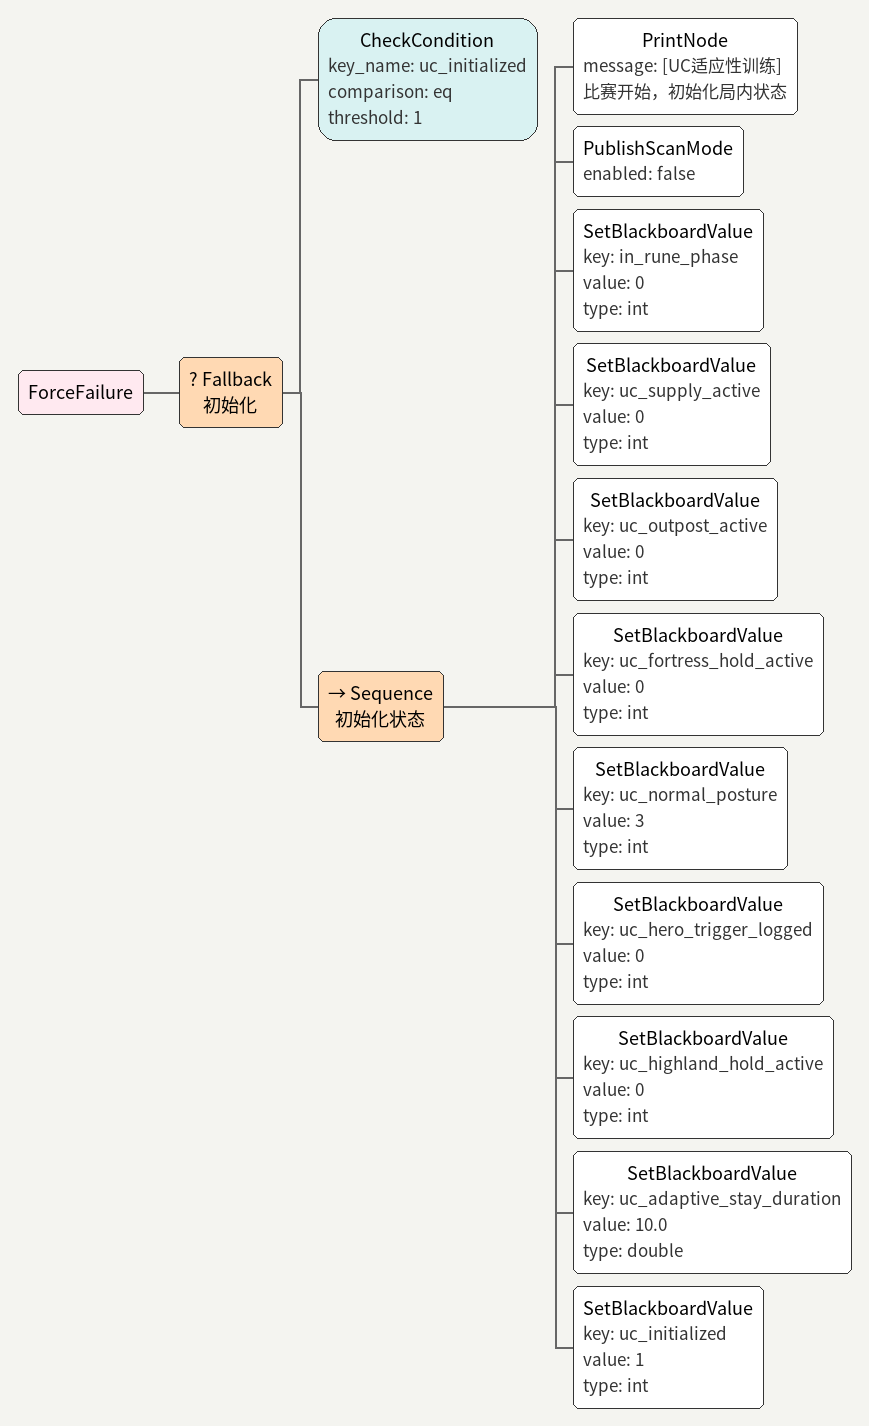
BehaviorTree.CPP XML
<ForceFailure>
  <Fallback name="初始化">
    <CheckCondition key_name="uc_initialized" comparison="eq" threshold="1"/>
    <Sequence name="初始化状态">
      <PrintNode message="[UC适应性训练] 比赛开始，初始化局内状态"/>
      <PublishScanMode enabled="false"/>
      <SetBlackboardValue key="in_rune_phase" value="0" type="int"/>
      <SetBlackboardValue key="uc_supply_active" value="0" type="int"/>
      <SetBlackboardValue key="uc_outpost_active" value="0" type="int"/>
      <SetBlackboardValue key="uc_fortress_hold_active" value="0" type="int"/>
      <SetBlackboardValue key="uc_normal_posture" value="3" type="int"/>
      <SetBlackboardValue key="uc_hero_trigger_logged" value="0" type="int"/>
      <SetBlackboardValue key="uc_highland_hold_active" value="0" type="int"/>
      <!-- myhero 和梯形高地各自的停留时间（秒）；往返巡逻子树从主树读取此值。 -->
      <SetBlackboardValue key="uc_adaptive_stay_duration" value="10.0" type="double"/>
      <SetBlackboardValue key="uc_initialized" value="1" type="int"/>
    </Sequence>
  </Fallback>
</ForceFailure>
